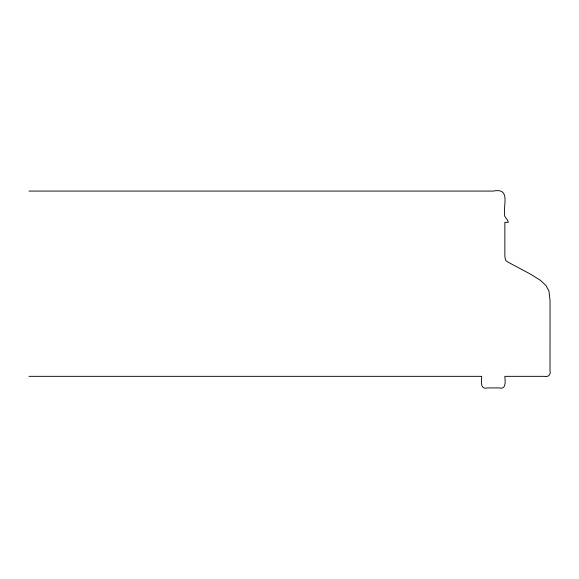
<?xml version="1.0" encoding="UTF-8"?>
<svg xmlns="http://www.w3.org/2000/svg" width="579" height="579" viewBox="0 0 579 579"><rect width="100%" height="100%" fill="white"/><g stroke="black" fill="none" stroke-linecap="round" stroke-linejoin="round"><path stroke-width="0.87" d="M28.95 191.077L493.279 191.077C511.525 187.437 502.427 206.283 504.859 216.553L507.457 219.991L508.326 222.343L504.859 222.343L504.859 256.331L505.496 260.159L507.486 261.867L531.124 274.468L540.468 280.395L546.113 285.671L548.979 291.208L550.05 300.646L550.014 370.553C551.179 374.627 548.299 377.515 544.224 376.343L504.859 376.343C505.112 380.714 506.611 390.08 499.069 387.923L487.489 387.923C479.94 390.08 481.439 380.714 481.699 376.343L28.95 376.343"/></g></svg>
